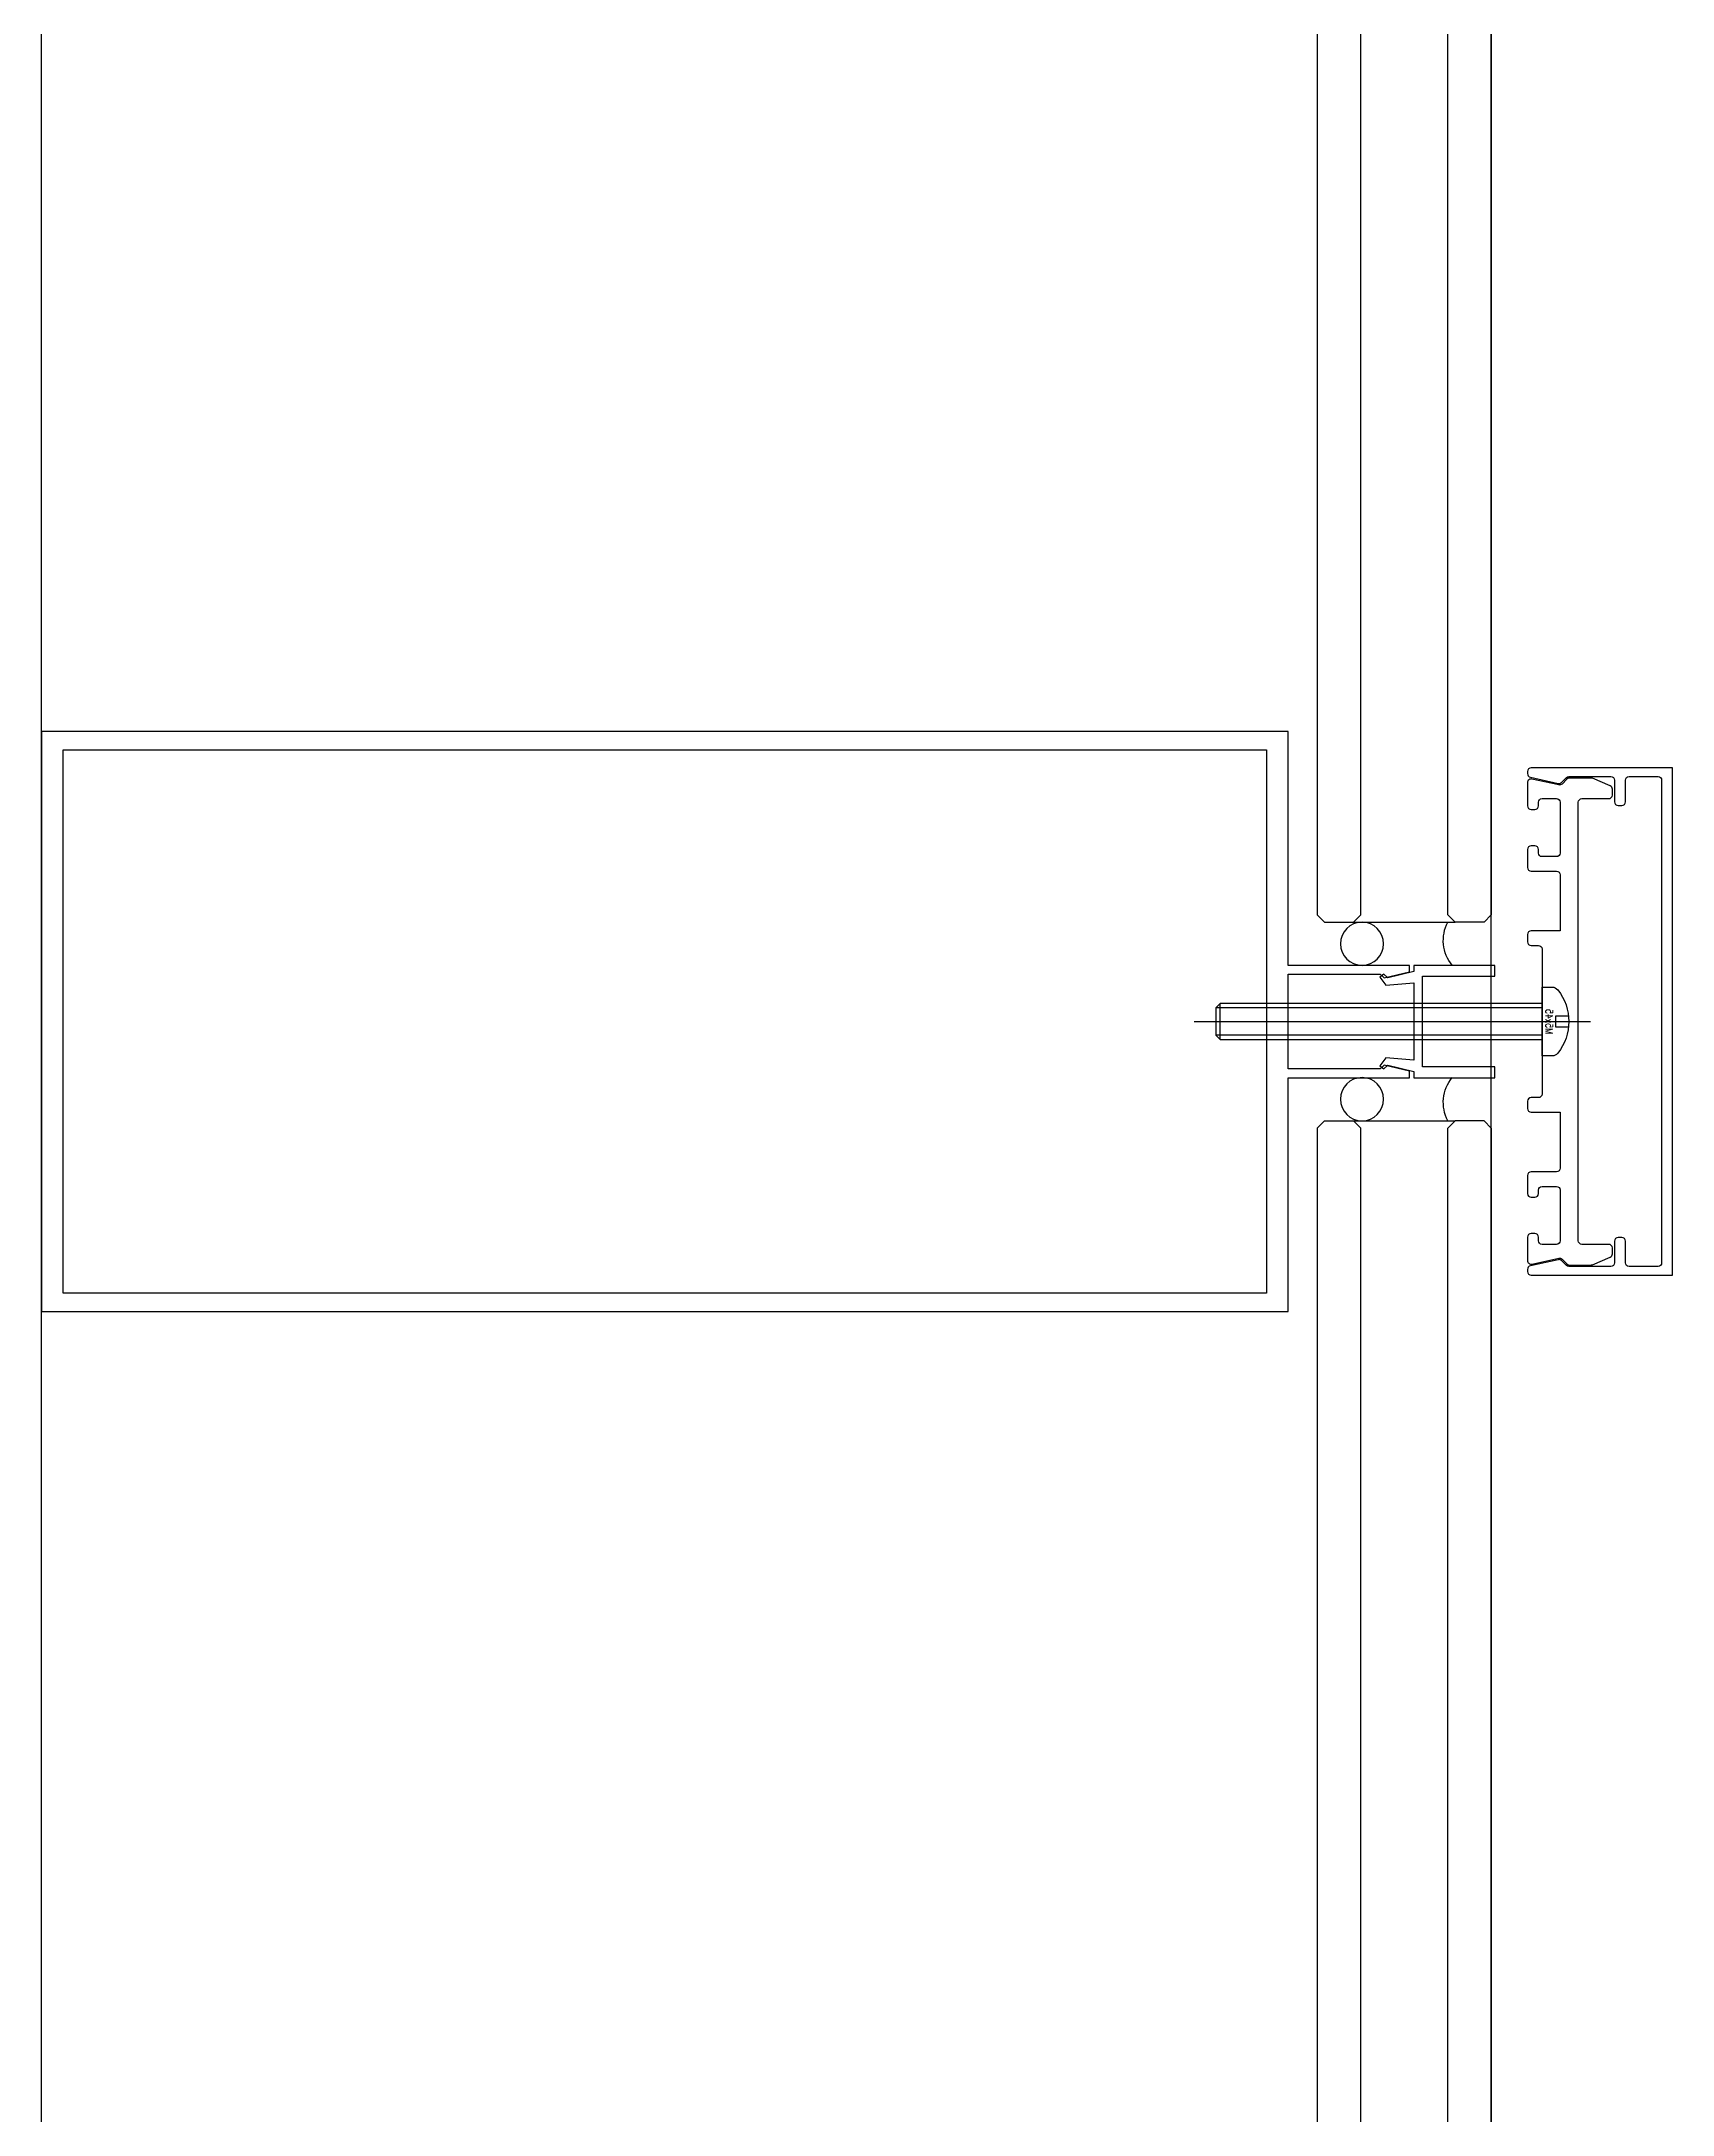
# Model space of a CAD drawing. Extents: x 1980812 to 2578970, y -669191 to 284498.
# Drawn here: x 2567868.4 to 2568093.4, y -267541.2 to -267255.2 of the extents above; entities that cross this region are included whole.
import ezdxf
from ezdxf.enums import TextEntityAlignment as Align

# ---------------------------------------------------------------- set-up
doc = ezdxf.new("R2010")
doc.units = 0
doc.header["$LTSCALE"] = 1000
doc.header["$MEASUREMENT"] = 0
for name, pattern in [('CENTER', [2, 1.25, -0.25, 0.25, -0.25]), ('DOTE', [2.42, 2, -0.2, 0.02, -0.2]), ('HIDDEN', [0.375, 0.25, -0.125]), ('HIDDEN2', [0.1875, 0.125, -0.0625])]:
    doc.linetypes.add(name, pattern=pattern)
for name, color, linetype in [('A-SECT-MCUT', 1, 'Continuous'), ('A-SECT-MCUT-FINE', 137, 'Continuous'), ('dote', 1, 'DOTE'), ('SF', 1, 'Continuous'), ('TEXT', 7, 'Continuous'), ('WINDOW', 2, 'Continuous'), ('空线', 3, 'Continuous')]:
    doc.layers.add(name, color=color, linetype=linetype)
doc.styles.add('ROMANS', font='simplex_.ttf', dxfattribs={"width": 0.8, "height": 500})

# ---------------------------------------------------------------- blocks, each defined once
blk = doc.blocks.new('M5x45_Pan')
at = {"color": 8, "linetype": 'HIDDEN'}
for p, q in [((0, 1.87), (45, 1.87)), ((44.38, -2.5), (44.38, 2.5)), ((0, -1.88), (45, -1.88))]:
    blk.add_line(p, q, dxfattribs=at)
at = {"color": 0, "linetype": 'ByBlock'}
blk.add_lwpolyline([(-1.39, -4.75), (0, -4.75), (0, 4.75), (-1.39, 4.75, 0.228537), (-2.17, 4.37, 0.349288), (-2.17, -4.37, 0.228537)], format="xyb", close=True, dxfattribs=at)
at = {"color": 8, "linetype": 'HIDDEN2'}
blk.add_lwpolyline([(-3.66, 0.75), (-1.85, 0.75), (-1.85, -0.75), (-3.66, -0.75)], dxfattribs=at)
at = {"color": 8, "linetype": 'ByBlock'}
blk.add_lwpolyline([(0, 2.5), (44.38, 2.5), (45, 1.87), (45, -1.88), (44.38, -2.5), (0, -2.5)], dxfattribs=at)
at = {"layer": 'TEXT', "color": 8, "linetype": 'CENTER'}
blk.add_line((48, 0), (-6.7, 0), dxfattribs=at)
at = {"layer": 'Defpoints', "color": 8, "style": 'ROMANS', "width": 0.8}
blk.add_text('M5x45', height=1, rotation=90, dxfattribs=at).set_placement((-1, 0), align=Align.MIDDLE)
blk = doc.blocks.new('pm3')
at = {"layer": 'A-SECT-MCUT', "elevation": 0}
for points in [[(-14026.62, -6900), (-14026.62, -6940), (-14162.23, -6940), (-14198.62, -6940), (-14198.62, -6907.75), (-14215.32, -6907.75), (-14215.32, -6906.86), (-14211.85, -6906.03), (-14211.29, -6906.55), (-14198.62, -6906.55), (-14198.62, -6900), (-14198.62, -6893.45), (-14211.29, -6893.45), (-14211.85, -6893.97), (-14215.32, -6893.14), (-14215.32, -6892.25), (-14198.62, -6892.25), (-14198.62, -6860), (-14162.23, -6860), (-14026.62, -6860)], [(-14195.62, -6937.5), (-14029.62, -6937.5), (-14029.62, -6900), (-14029.62, -6862.5), (-14195.62, -6862.5)], [(-14215.93, -6905.34), (-14212.08, -6905), (-14211.23, -6906.12), (-14211.8, -6906.55), (-14212.36, -6906.03), (-14215.93, -6906.88), (-14215.93, -6907.75), (-14227.13, -6907.75), (-14227.13, -6906.25), (-14217.13, -6906.25), (-14217.13, -6893.75), (-14227.13, -6893.75), (-14227.13, -6892.25), (-14215.93, -6892.25), (-14215.93, -6893.12), (-14212.36, -6893.97), (-14211.8, -6893.45), (-14211.23, -6893.88), (-14212.08, -6895), (-14215.93, -6894.66)]]:
    blk.add_lwpolyline(points, close=True, dxfattribs=at)
for points in [[(-14232.12, -6935), (-14251.62, -6935), (-14251.62, -6865), (-14232.12, -6865, -0.414214), (-14231.62, -6865.5), (-14231.62, -6865.8, -0.351524), (-14232.01, -6866.29), (-14235.85, -6867.14, -0.256425), (-14236.32, -6867.01), (-14236.98, -6866.35, 0.198912), (-14237.33, -6866.2), (-14243.12, -6866.2, 0.414214), (-14243.62, -6866.7), (-14243.62, -6869.7, -0.414214), (-14244.12, -6870.2), (-14244.62, -6870.2, -0.414214), (-14245.12, -6869.7), (-14245.12, -6866.7, 0.414214), (-14245.62, -6866.2), (-14249.62, -6866.2, 0.414214), (-14250.12, -6866.7), (-14250.12, -6933.3, 0.414214), (-14249.62, -6933.8), (-14245.62, -6933.8, 0.414214), (-14245.12, -6933.3), (-14245.12, -6930.3, -0.414214), (-14244.62, -6929.8), (-14244.12, -6929.8, -0.414214), (-14243.62, -6930.3), (-14243.62, -6933.3, 0.414214), (-14243.12, -6933.8), (-14237.33, -6933.8, 0.198912), (-14236.98, -6933.65), (-14236.32, -6932.99, -0.256425), (-14235.85, -6932.86), (-14232.01, -6933.71, -0.351524), (-14231.62, -6934.2), (-14231.62, -6934.5, -0.414214)], [(-14231.62, -6889, -0.414214), (-14232.12, -6889.5), (-14233.12, -6889.5, 0.414214), (-14233.62, -6890), (-14233.62, -6910, 0.414214), (-14233.12, -6910.5), (-14232.12, -6910.5, -0.414214), (-14231.62, -6911), (-14231.62, -6912, -0.414214), (-14232.12, -6912.5), (-14236.12, -6912.5), (-14236.12, -6920.25, 0.414214), (-14235.62, -6920.75), (-14232.12, -6920.75, -0.414214), (-14231.62, -6921.25), (-14231.62, -6923.75, -0.414214), (-14232.12, -6924.25), (-14232.62, -6924.25, -0.414214), (-14233.12, -6923.75), (-14233.12, -6923.25, 0.414214), (-14233.62, -6922.75), (-14235.62, -6922.75, 0.414214), (-14236.12, -6923.25), (-14236.12, -6930.25, 0.414214), (-14235.62, -6930.75), (-14233.62, -6930.75, 0.414214), (-14233.12, -6930.25), (-14233.12, -6929.75, -0.414214), (-14232.62, -6929.25), (-14232.12, -6929.25, -0.414214), (-14231.62, -6929.75), (-14231.62, -6932.97, -0.479811), (-14232.23, -6933.46), (-14235.92, -6932.64, 0.256425), (-14236.38, -6932.78), (-14237.06, -6933.45, -0.198912), (-14237.41, -6933.6), (-14240.36, -6933.6, -0.10157), (-14240.56, -6933.56), (-14243.02, -6932.51, -0.300021), (-14243.32, -6932.05), (-14243.32, -6931.25, -0.414214), (-14242.82, -6930.75), (-14239.12, -6930.75, 0.414214), (-14238.62, -6930.25), (-14238.62, -6923.5), (-14238.62, -6876.5), (-14238.62, -6869.75, 0.414214), (-14239.12, -6869.25), (-14242.82, -6869.25, -0.414214), (-14243.32, -6868.75), (-14243.32, -6867.95, -0.300021), (-14243.02, -6867.49), (-14240.56, -6866.44, -0.10157), (-14240.36, -6866.4), (-14237.41, -6866.4, -0.198912), (-14237.06, -6866.55), (-14236.38, -6867.23, 0.256425), (-14235.92, -6867.36), (-14232.23, -6866.54, -0.479811), (-14231.62, -6867.03), (-14231.62, -6870.25, -0.414214), (-14232.12, -6870.75), (-14232.62, -6870.75, -0.414214), (-14233.12, -6870.25), (-14233.12, -6869.75, 0.414214), (-14233.62, -6869.25), (-14235.62, -6869.25, 0.414214), (-14236.12, -6869.75), (-14236.12, -6876.75, 0.414214), (-14235.62, -6877.25), (-14233.62, -6877.25, 0.414214), (-14233.12, -6876.75), (-14233.12, -6876.25, -0.414214), (-14232.62, -6875.75), (-14232.12, -6875.75, -0.414214), (-14231.62, -6876.25), (-14231.62, -6878.75, -0.414214), (-14232.12, -6879.25), (-14235.62, -6879.25, 0.414214), (-14236.12, -6879.75), (-14236.12, -6887.5), (-14232.12, -6887.5, -0.414214), (-14231.62, -6888)]]:
    blk.add_lwpolyline(points, format="xyb", close=True, dxfattribs=at)
at = {"layer": 'A-SECT-MCUT-FINE'}
for p, q in [((-14026.62, -7650, 0), (-14026.62, -5590.85, 0)), ((-14207.62, -6886.3, 0), (-14221.62, -6886.3, 0)), ((-14207.62, -6913.7, 0), (-14221.62, -6913.7, 0))]:
    blk.add_line(p, q, dxfattribs=at)
for centre in [(-14208.79, -6889.27, 0), (-14208.79, -6910.72, 0)]:
    blk.add_circle(centre, 2.98, dxfattribs=at)
for centre, start, end in [((-14225.39, -6888.82, 0), 320.5682, 27.9183), ((-14225.39, -6911.17, 0), 332.0817, 39.4318)]:
    blk.add_arc(centre, 5.39, start, end, dxfattribs=at)
at = {"layer": 'WINDOW'}
for p, q in [((-14226.62, -5590.85, 0), (-14226.62, -6885.3, 0)), ((-14220.62, -6885.3, 0), (-14220.62, -5590.85, 0)), ((-14208.62, -6885.3, 0), (-14208.62, -5590.85, 0)), ((-14202.62, -5590.85, 0), (-14202.62, -6885.3, 0)), ((-14226.62, -6885.3, 0), (-14225.62, -6886.3, 0)), ((-14225.62, -6886.3, 0), (-14221.62, -6886.3, 0)), ((-14221.62, -6886.3, 0), (-14220.62, -6885.3, 0)), ((-14207.62, -6886.3, 0), (-14208.62, -6885.3, 0)), ((-14203.62, -6886.3, 0), (-14207.62, -6886.3, 0)), ((-14202.62, -6885.3, 0), (-14203.62, -6886.3, 0)), ((-14226.62, -6914.7, 0), (-14225.62, -6913.7, 0)), ((-14225.62, -6913.7, 0), (-14221.62, -6913.7, 0)), ((-14221.62, -6913.7, 0), (-14220.62, -6914.7, 0)), ((-14207.62, -6913.7, 0), (-14208.62, -6914.7, 0)), ((-14203.62, -6913.7, 0), (-14207.62, -6913.7, 0)), ((-14202.62, -6914.7, 0), (-14203.62, -6913.7, 0)), ((-14226.62, -6914.7, 0), (-14226.62, -7595.3, 0)), ((-14220.62, -7595.3, 0), (-14220.62, -6914.7, 0)), ((-14208.62, -7595.3, 0), (-14208.62, -6914.7, 0)), ((-14202.62, -6914.7, 0), (-14202.62, -7595.3, 0))]:
    blk.add_line(p, q, dxfattribs=at)
at = {"layer": 'SF', "rotation": 0.00040188809725893}
blk.add_blockref('M5x45_Pan', (-14233.62, -6900, 0), dxfattribs=at)

msp = doc.modelspace()

# ---------------------------------------------------------------- linework, layer by layer
at = {"layer": 'dote'}
msp.add_line((2568068.37, -317277.01, 0), (2568068.37, -256000.37, 0), dxfattribs=at)

# ---------------------------------------------------------------- block references
at = {"layer": '空线', "xscale": -1, "rotation": 359.9999999999997}
msp.add_blockref('pm3', (2553841.75, -260490.42, 0), dxfattribs=at)

doc.saveas('drawing.dxf')
